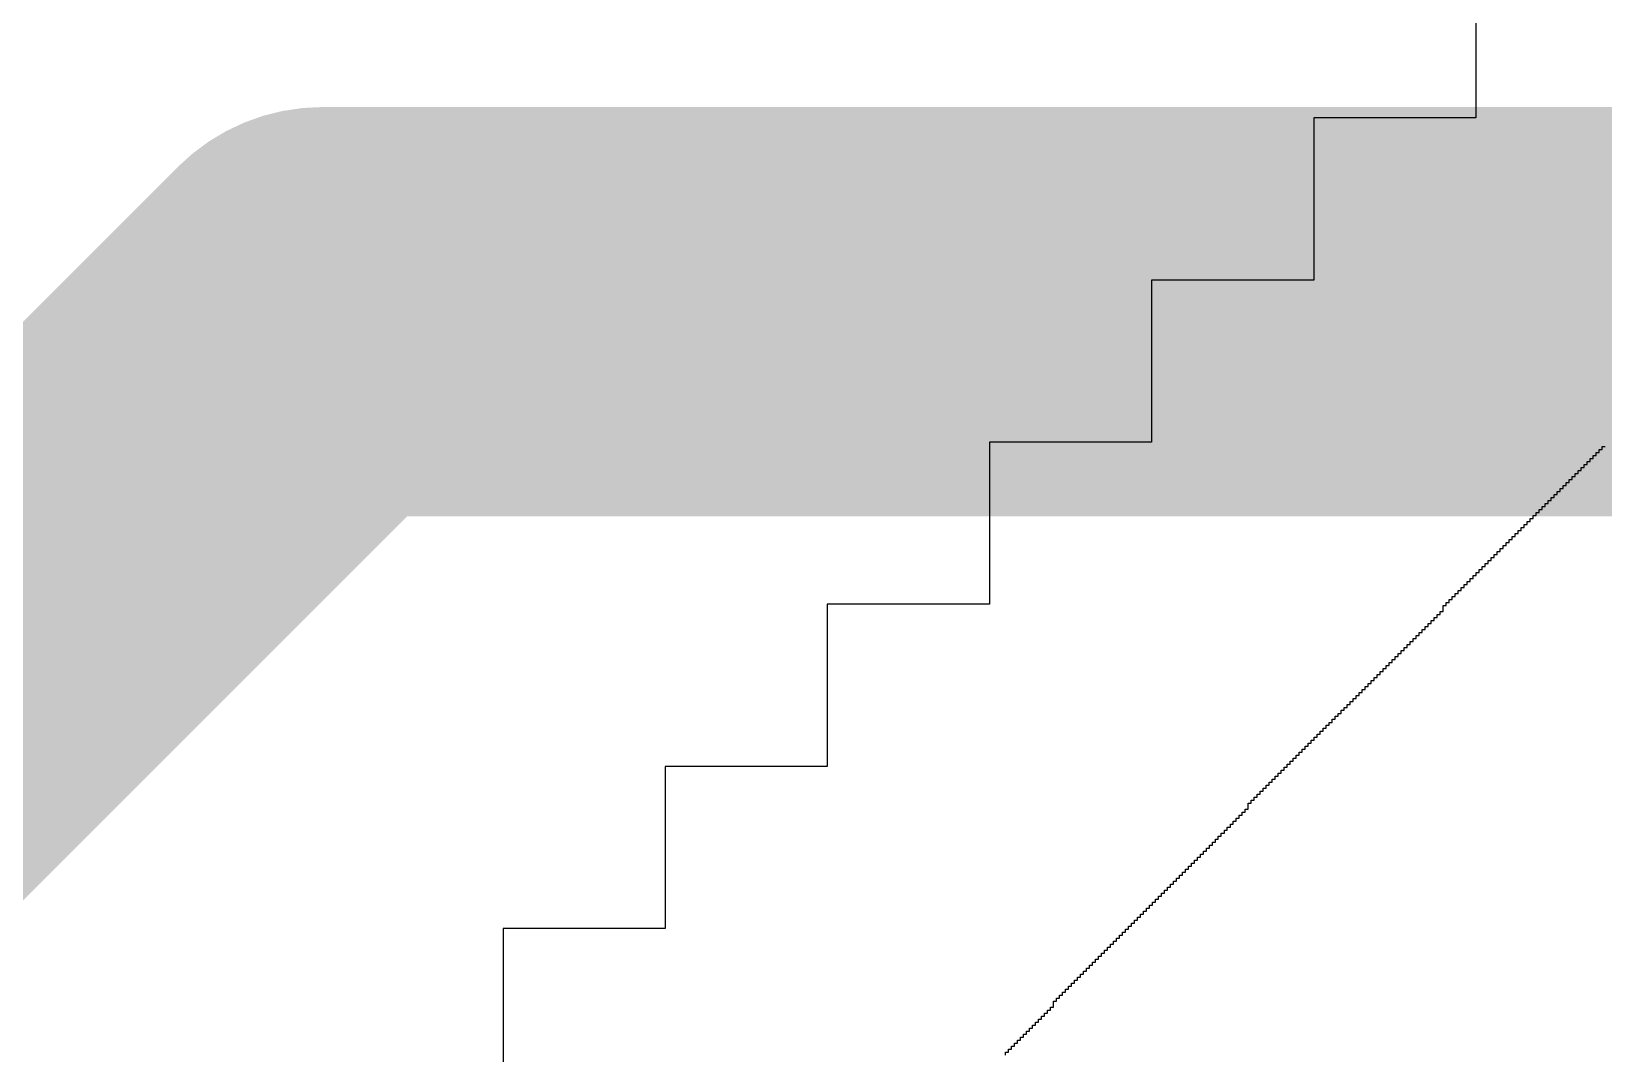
# Model space of a CAD drawing. Header units: inches. Extents: x 1.37 to 7.44, y 1.69 to 5.2.
# Drawn here: x 4.6845 to 4.745, y 5.0502 to 5.0895 of the extents above; entities that cross this region are included whole.
import ezdxf

# ---------------------------------------------------------------- set-up
doc = ezdxf.new("R2010")
doc.units = ezdxf.units.IN
doc.header["$MEASUREMENT"] = 0
for name, color, linetype in [('Bottom Layer', 5, 'Continuous'), ('Bottom Overlay', 54, 'Continuous'), ('Top Overlay', 2, 'Continuous')]:
    doc.layers.add(name, color=color, linetype=linetype)

msp = doc.modelspace()

# ---------------------------------------------------------------- linework, layer by layer
at = {"layer": 'Bottom Layer'}
for points in [[(4.606299, 4.98937, 0.015748, 0.015748, 0), (4.695669, 5.07874, 0.015748, 0.015748, 0)], [(4.695669, 5.07874, 0.015748, 0.015748, 0), (7.125984, 5.07874, 0.015748, 0.015748, 0)]]:
    msp.add_lwpolyline(points, format="xyseb", dxfattribs=at)
msp.add_lwpolyline([(4.691732, 5.07874, 0.007874, 0.007874, 1), (4.699606, 5.07874, 0.007874, 0.007874, 1)], format="xyseb", close=True, dxfattribs=at)
msp.add_lwpolyline([(4.691732, 5.07874, 0.007874, 0.007874, 1), (4.699606, 5.07874, 0.007874, 0.007874, 1)], format="xyseb", close=True, dxfattribs=at)
at = {"layer": 'Bottom Overlay'}
for p, q in [((4.740044, 5.092431), (4.740044, 5.086193)), ((4.740044, 5.086193), (4.733807, 5.086193)), ((4.733807, 5.086193), (4.733807, 5.079955)), ((4.733807, 5.079955), (4.727569, 5.079955)), ((4.727569, 5.079955), (4.727569, 5.073718)), ((4.727569, 5.073718), (4.721331, 5.073718)), ((4.721331, 5.073718), (4.721331, 5.06748)), ((4.721331, 5.06748), (4.715094, 5.06748)), ((4.715094, 5.06748), (4.715094, 5.061242)), ((4.715094, 5.061242), (4.708856, 5.061242)), ((4.708856, 5.061242), (4.708856, 5.055005)), ((4.708856, 5.055005), (4.702618, 5.055005)), ((4.702618, 5.055005), (4.702618, 5.048767))]:
    msp.add_line(p, q, dxfattribs=at)
at = {"layer": 'Top Overlay'}
for p, q in [((4.744441, 5.072973), (4.744441, 5.073088)), ((4.744441, 5.073088), (4.744556, 5.073088)), ((4.744556, 5.073088), (4.744556, 5.073204)), ((4.744556, 5.073204), (4.744671, 5.073204)), ((4.744671, 5.073204), (4.744671, 5.073319)), ((4.744671, 5.073319), (4.744787, 5.073319)), ((4.744787, 5.073319), (4.744787, 5.073435)), ((4.744787, 5.073435), (4.744902, 5.073435)), ((4.744902, 5.073435), (4.744902, 5.07355)), ((4.744902, 5.07355), (4.745017, 5.07355)), ((4.743864, 5.072396), (4.743864, 5.072512)), ((4.743864, 5.072512), (4.743979, 5.072512)), ((4.743979, 5.072512), (4.743979, 5.072627)), ((4.743979, 5.072627), (4.744095, 5.072627)), ((4.744095, 5.072627), (4.744095, 5.072742)), ((4.744095, 5.072742), (4.74421, 5.072742)), ((4.74421, 5.072742), (4.74421, 5.072858)), ((4.74421, 5.072858), (4.744325, 5.072858)), ((4.744325, 5.072858), (4.744325, 5.072973)), ((4.744325, 5.072973), (4.744441, 5.072973)), ((4.743287, 5.07182), (4.743287, 5.071935)), ((4.743287, 5.071935), (4.743403, 5.071935)), ((4.743403, 5.071935), (4.743403, 5.07205)), ((4.743403, 5.07205), (4.743518, 5.07205)), ((4.743518, 5.07205), (4.743518, 5.072166)), ((4.743518, 5.072166), (4.743633, 5.072166)), ((4.743633, 5.072166), (4.743633, 5.072281)), ((4.743633, 5.072281), (4.743748, 5.072281)), ((4.743748, 5.072281), (4.743748, 5.072396)), ((4.743748, 5.072396), (4.743864, 5.072396)), ((4.74271, 5.071243), (4.74271, 5.071358)), ((4.74271, 5.071358), (4.742826, 5.071358)), ((4.742826, 5.071358), (4.742826, 5.071474)), ((4.742826, 5.071474), (4.742941, 5.071474)), ((4.742941, 5.071474), (4.742941, 5.071589)), ((4.742941, 5.071589), (4.743056, 5.071589)), ((4.743056, 5.071589), (4.743056, 5.071704)), ((4.743056, 5.071704), (4.743172, 5.071704)), ((4.743172, 5.071704), (4.743172, 5.07182)), ((4.743172, 5.07182), (4.743287, 5.07182)), ((4.742018, 5.070551), (4.742018, 5.070666)), ((4.742018, 5.070666), (4.742134, 5.070666)), ((4.742134, 5.070666), (4.742134, 5.070782)), ((4.742134, 5.070782), (4.742249, 5.070782)), ((4.742249, 5.070782), (4.742249, 5.070897)), ((4.742249, 5.070897), (4.742364, 5.070897)), ((4.742364, 5.070897), (4.742364, 5.071012)), ((4.742364, 5.071012), (4.74248, 5.071012)), ((4.74248, 5.071012), (4.74248, 5.071128)), ((4.74248, 5.071128), (4.742595, 5.071128)), ((4.742595, 5.071128), (4.742595, 5.071243)), ((4.742595, 5.071243), (4.74271, 5.071243)), ((4.741442, 5.069974), (4.741442, 5.070089)), ((4.741442, 5.070089), (4.741557, 5.070089)), ((4.741557, 5.070089), (4.741557, 5.070205)), ((4.741557, 5.070205), (4.741672, 5.070205)), ((4.741672, 5.070205), (4.741672, 5.07032)), ((4.741672, 5.07032), (4.741788, 5.07032)), ((4.741788, 5.07032), (4.741788, 5.070436)), ((4.741788, 5.070436), (4.741903, 5.070436)), ((4.741903, 5.070436), (4.741903, 5.070551)), ((4.741903, 5.070551), (4.742018, 5.070551)), ((4.740865, 5.069398), (4.740865, 5.069513)), ((4.740865, 5.069513), (4.74098, 5.069513)), ((4.74098, 5.069513), (4.74098, 5.069628)), ((4.74098, 5.069628), (4.741096, 5.069628)), ((4.741096, 5.069628), (4.741096, 5.069744)), ((4.741096, 5.069744), (4.741211, 5.069744)), ((4.741211, 5.069744), (4.741211, 5.069859)), ((4.741211, 5.069859), (4.741326, 5.069859)), ((4.741326, 5.069859), (4.741326, 5.069974)), ((4.741326, 5.069974), (4.741442, 5.069974)), ((4.740288, 5.068821), (4.740288, 5.068936)), ((4.740288, 5.068936), (4.740404, 5.068936)), ((4.740404, 5.068936), (4.740404, 5.069051)), ((4.740404, 5.069051), (4.740519, 5.069051)), ((4.740519, 5.069051), (4.740519, 5.069167)), ((4.740519, 5.069167), (4.740634, 5.069167)), ((4.740634, 5.069167), (4.740634, 5.069282)), ((4.740634, 5.069282), (4.74075, 5.069282)), ((4.74075, 5.069282), (4.74075, 5.069398)), ((4.74075, 5.069398), (4.740865, 5.069398)), ((4.739596, 5.068129), (4.739596, 5.068244)), ((4.739596, 5.068244), (4.739712, 5.068244)), ((4.739712, 5.068244), (4.739712, 5.068359)), ((4.739712, 5.068359), (4.739827, 5.068359)), ((4.739827, 5.068475), (4.739942, 5.068475)), ((4.739827, 5.068359), (4.739827, 5.068475)), ((4.739942, 5.068475), (4.739942, 5.06859)), ((4.739942, 5.06859), (4.740058, 5.06859)), ((4.740058, 5.06859), (4.740058, 5.068705)), ((4.740058, 5.068705), (4.740173, 5.068705)), ((4.740173, 5.068705), (4.740173, 5.068821)), ((4.740173, 5.068821), (4.740288, 5.068821)), ((4.73902, 5.067552), (4.73902, 5.067667)), ((4.73902, 5.067667), (4.739135, 5.067667)), ((4.739135, 5.067667), (4.739135, 5.067783)), ((4.739135, 5.067783), (4.73925, 5.067783)), ((4.73925, 5.067783), (4.73925, 5.067898)), ((4.73925, 5.067898), (4.739365, 5.067898)), ((4.739365, 5.067898), (4.739365, 5.068013)), ((4.739365, 5.068013), (4.739481, 5.068013)), ((4.739481, 5.068013), (4.739481, 5.068129)), ((4.739481, 5.068129), (4.739596, 5.068129)), ((4.738558, 5.066975), (4.738558, 5.067091)), ((4.738558, 5.067091), (4.738673, 5.067091)), ((4.738673, 5.067091), (4.738673, 5.067206)), ((4.738673, 5.067206), (4.738789, 5.067206)), ((4.738789, 5.067206), (4.738789, 5.067437)), ((4.738789, 5.067437), (4.738904, 5.067437)), ((4.738904, 5.067437), (4.738904, 5.067552)), ((4.738904, 5.067552), (4.73902, 5.067552)), ((4.737981, 5.066399), (4.737981, 5.066514)), ((4.737981, 5.066514), (4.738097, 5.066514)), ((4.738097, 5.066514), (4.738097, 5.066629)), ((4.738097, 5.066629), (4.738212, 5.066629)), ((4.738212, 5.066629), (4.738212, 5.066745)), ((4.738212, 5.066745), (4.738327, 5.066745)), ((4.738327, 5.066745), (4.738327, 5.06686)), ((4.738327, 5.06686), (4.738443, 5.06686)), ((4.738443, 5.06686), (4.738443, 5.066975)), ((4.738443, 5.066975), (4.738558, 5.066975)), ((4.737289, 5.065707), (4.737289, 5.065822)), ((4.737289, 5.065822), (4.737405, 5.065822)), ((4.737405, 5.065822), (4.737405, 5.065937)), ((4.737405, 5.065937), (4.73752, 5.065937)), ((4.73752, 5.065937), (4.73752, 5.066053)), ((4.73752, 5.066053), (4.737635, 5.066053)), ((4.737635, 5.066053), (4.737635, 5.066168)), ((4.737635, 5.066168), (4.737751, 5.066168)), ((4.737751, 5.066168), (4.737751, 5.066283)), ((4.737751, 5.066283), (4.737866, 5.066283)), ((4.737866, 5.066283), (4.737866, 5.066399)), ((4.737866, 5.066399), (4.737981, 5.066399)), ((4.736713, 5.06513), (4.736713, 5.065245)), ((4.736713, 5.065245), (4.736828, 5.065245)), ((4.736828, 5.065245), (4.736828, 5.06536)), ((4.736828, 5.06536), (4.736943, 5.06536)), ((4.736943, 5.06536), (4.736943, 5.065476)), ((4.736943, 5.065476), (4.737059, 5.065476)), ((4.737059, 5.065476), (4.737059, 5.065591)), ((4.737059, 5.065591), (4.737174, 5.065591)), ((4.737174, 5.065591), (4.737174, 5.065707)), ((4.737174, 5.065707), (4.737289, 5.065707)), ((4.736136, 5.064553), (4.736136, 5.064668)), ((4.736136, 5.064668), (4.736251, 5.064668)), ((4.736251, 5.064668), (4.736251, 5.064784)), ((4.736251, 5.064784), (4.736367, 5.064784)), ((4.736367, 5.064784), (4.736367, 5.064899)), ((4.736367, 5.064899), (4.736482, 5.064899)), ((4.736482, 5.064899), (4.736482, 5.065015)), ((4.736482, 5.065015), (4.736597, 5.065015)), ((4.736597, 5.065015), (4.736597, 5.06513)), ((4.736597, 5.06513), (4.736713, 5.06513)), ((4.735559, 5.063976), (4.735559, 5.064092)), ((4.735559, 5.064092), (4.735675, 5.064092)), ((4.735675, 5.064092), (4.735675, 5.064207)), ((4.735675, 5.064207), (4.73579, 5.064207)), ((4.73579, 5.064207), (4.73579, 5.064322)), ((4.73579, 5.064322), (4.735905, 5.064322)), ((4.735905, 5.064322), (4.735905, 5.064438)), ((4.735905, 5.064438), (4.736021, 5.064438)), ((4.736021, 5.064438), (4.736021, 5.064553)), ((4.736021, 5.064553), (4.736136, 5.064553)), ((4.734867, 5.063284), (4.734867, 5.0634)), ((4.734867, 5.0634), (4.734983, 5.0634)), ((4.734983, 5.0634), (4.734983, 5.063515)), ((4.734983, 5.063515), (4.735098, 5.063515)), ((4.735098, 5.063515), (4.735098, 5.06363)), ((4.735098, 5.06363), (4.735213, 5.06363)), ((4.735213, 5.06363), (4.735213, 5.063746)), ((4.735213, 5.063746), (4.735329, 5.063746)), ((4.735329, 5.063746), (4.735329, 5.063861)), ((4.735329, 5.063861), (4.735444, 5.063861)), ((4.735444, 5.063861), (4.735444, 5.063976)), ((4.735444, 5.063976), (4.735559, 5.063976)), ((4.734291, 5.062708), (4.734291, 5.062823)), ((4.734291, 5.062823), (4.734406, 5.062823)), ((4.734406, 5.062823), (4.734406, 5.062938)), ((4.734406, 5.062938), (4.734521, 5.062938)), ((4.734521, 5.062938), (4.734521, 5.063054)), ((4.734521, 5.063054), (4.734636, 5.063054)), ((4.734636, 5.063054), (4.734636, 5.063169)), ((4.734636, 5.063169), (4.734752, 5.063169)), ((4.734752, 5.063169), (4.734752, 5.063284)), ((4.734752, 5.063284), (4.734867, 5.063284)), ((4.733714, 5.062131), (4.733714, 5.062246)), ((4.733714, 5.062246), (4.733829, 5.062246)), ((4.733829, 5.062246), (4.733829, 5.062362)), ((4.733829, 5.062362), (4.733944, 5.062362)), ((4.733944, 5.062362), (4.733944, 5.062477)), ((4.733944, 5.062477), (4.73406, 5.062477)), ((4.73406, 5.062477), (4.73406, 5.062592)), ((4.73406, 5.062592), (4.734175, 5.062592)), ((4.734175, 5.062592), (4.734175, 5.062708)), ((4.734175, 5.062708), (4.734291, 5.062708)), ((4.733137, 5.061554), (4.733137, 5.06167)), ((4.733137, 5.06167), (4.733252, 5.06167)), ((4.733252, 5.06167), (4.733252, 5.061785)), ((4.733252, 5.061785), (4.733368, 5.061785)), ((4.733368, 5.061785), (4.733368, 5.0619)), ((4.733368, 5.0619), (4.733483, 5.0619)), ((4.733483, 5.0619), (4.733483, 5.062016)), ((4.733483, 5.062016), (4.733598, 5.062016)), ((4.733598, 5.062016), (4.733598, 5.062131)), ((4.733598, 5.062131), (4.733714, 5.062131)), ((4.732445, 5.060862), (4.732445, 5.060977)), ((4.732445, 5.060977), (4.73256, 5.060977)), ((4.73256, 5.060977), (4.73256, 5.061093)), ((4.73256, 5.061093), (4.732676, 5.061093)), ((4.732676, 5.061093), (4.732676, 5.061208)), ((4.732676, 5.061208), (4.732791, 5.061208)), ((4.732791, 5.061208), (4.732791, 5.061324)), ((4.732791, 5.061324), (4.732906, 5.061324)), ((4.732906, 5.061324), (4.732906, 5.061439)), ((4.732906, 5.061439), (4.733022, 5.061439)), ((4.733022, 5.061439), (4.733022, 5.061554)), ((4.733022, 5.061554), (4.733137, 5.061554)), ((4.731868, 5.060285), (4.731868, 5.060401)), ((4.731868, 5.060401), (4.731984, 5.060401)), ((4.731984, 5.060401), (4.731984, 5.060516)), ((4.731984, 5.060516), (4.732099, 5.060516)), ((4.732099, 5.060516), (4.732099, 5.060632)), ((4.732099, 5.060632), (4.732214, 5.060632)), ((4.732214, 5.060632), (4.732214, 5.060747)), ((4.732214, 5.060747), (4.73233, 5.060747)), ((4.73233, 5.060747), (4.73233, 5.060862)), ((4.73233, 5.060862), (4.732445, 5.060862)), ((4.731292, 5.059593), (4.731292, 5.059824)), ((4.731292, 5.059824), (4.731407, 5.059824)), ((4.731407, 5.059824), (4.731407, 5.059939)), ((4.731407, 5.059939), (4.731522, 5.059939)), ((4.731522, 5.059939), (4.731522, 5.060055)), ((4.731522, 5.060055), (4.731638, 5.060055)), ((4.731638, 5.060055), (4.731638, 5.06017)), ((4.731638, 5.06017), (4.731753, 5.06017)), ((4.731753, 5.06017), (4.731753, 5.060285)), ((4.731753, 5.060285), (4.731868, 5.060285)), ((4.73083, 5.059132), (4.73083, 5.059247)), ((4.73083, 5.059247), (4.730946, 5.059247)), ((4.730946, 5.059247), (4.730946, 5.059363)), ((4.730946, 5.059363), (4.731061, 5.059363)), ((4.731061, 5.059363), (4.731061, 5.059478)), ((4.731061, 5.059478), (4.731176, 5.059478)), ((4.731176, 5.059478), (4.731176, 5.059593)), ((4.731176, 5.059593), (4.731292, 5.059593)), ((4.730138, 5.05844), (4.730138, 5.058555)), ((4.730138, 5.058555), (4.730253, 5.058555)), ((4.730253, 5.058555), (4.730253, 5.058671)), ((4.730253, 5.058671), (4.730369, 5.058671)), ((4.730369, 5.058671), (4.730369, 5.058786)), ((4.730369, 5.058786), (4.730484, 5.058786)), ((4.730484, 5.058786), (4.730484, 5.058901)), ((4.730484, 5.058901), (4.7306, 5.058901)), ((4.7306, 5.058901), (4.7306, 5.059017)), ((4.7306, 5.059017), (4.730715, 5.059017)), ((4.730715, 5.059017), (4.730715, 5.059132)), ((4.730715, 5.059132), (4.73083, 5.059132)), ((4.729561, 5.057863), (4.729561, 5.057979)), ((4.729561, 5.057979), (4.729677, 5.057979)), ((4.729677, 5.057979), (4.729677, 5.058094)), ((4.729677, 5.058094), (4.729792, 5.058094)), ((4.729792, 5.058094), (4.729792, 5.058209)), ((4.729792, 5.058209), (4.729908, 5.058209)), ((4.729908, 5.058209), (4.729908, 5.058325)), ((4.729908, 5.058325), (4.730023, 5.058325)), ((4.730023, 5.058325), (4.730023, 5.05844)), ((4.730023, 5.05844), (4.730138, 5.05844)), ((4.728985, 5.057287), (4.728985, 5.057402)), ((4.728985, 5.057402), (4.7291, 5.057402)), ((4.7291, 5.057402), (4.7291, 5.057517)), ((4.7291, 5.057517), (4.729215, 5.057517)), ((4.729215, 5.057517), (4.729215, 5.057633)), ((4.729215, 5.057633), (4.729331, 5.057633)), ((4.729331, 5.057633), (4.729331, 5.057748)), ((4.729331, 5.057748), (4.729446, 5.057748)), ((4.729446, 5.057748), (4.729446, 5.057863)), ((4.729446, 5.057863), (4.729561, 5.057863)), ((4.728408, 5.05671), (4.728408, 5.056825)), ((4.728408, 5.056825), (4.728523, 5.056825)), ((4.728523, 5.056825), (4.728523, 5.05694)), ((4.728523, 5.05694), (4.728639, 5.05694)), ((4.728639, 5.05694), (4.728639, 5.057056)), ((4.728639, 5.057056), (4.728754, 5.057056)), ((4.728754, 5.057056), (4.728754, 5.057171)), ((4.728754, 5.057171), (4.728869, 5.057171)), ((4.728869, 5.057171), (4.728869, 5.057287)), ((4.728869, 5.057287), (4.728985, 5.057287)), ((4.727716, 5.056018), (4.727716, 5.056133)), ((4.727716, 5.056133), (4.727831, 5.056133)), ((4.727831, 5.056133), (4.727831, 5.056248)), ((4.727831, 5.056248), (4.727947, 5.056248)), ((4.727947, 5.056248), (4.727947, 5.056364)), ((4.727947, 5.056364), (4.728062, 5.056364)), ((4.728062, 5.056364), (4.728062, 5.056479)), ((4.728062, 5.056479), (4.728177, 5.056479)), ((4.728177, 5.056479), (4.728177, 5.056595)), ((4.728177, 5.056595), (4.728293, 5.056595)), ((4.728293, 5.056595), (4.728293, 5.05671)), ((4.728293, 5.05671), (4.728408, 5.05671)), ((4.727139, 5.055441), (4.727139, 5.055556)), ((4.727139, 5.055556), (4.727255, 5.055556)), ((4.727255, 5.055556), (4.727255, 5.055672)), ((4.727255, 5.055672), (4.72737, 5.055672)), ((4.72737, 5.055672), (4.72737, 5.055787)), ((4.72737, 5.055787), (4.727485, 5.055787)), ((4.727485, 5.055787), (4.727485, 5.055903)), ((4.727485, 5.055903), (4.727601, 5.055903)), ((4.727601, 5.055903), (4.727601, 5.056018)), ((4.727601, 5.056018), (4.727716, 5.056018)), ((4.726563, 5.054864), (4.726563, 5.05498)), ((4.726563, 5.05498), (4.726678, 5.05498)), ((4.726678, 5.05498), (4.726678, 5.055095)), ((4.726678, 5.055095), (4.726793, 5.055095)), ((4.726793, 5.055095), (4.726793, 5.05521)), ((4.726793, 5.05521), (4.726909, 5.05521)), ((4.726909, 5.05521), (4.726909, 5.055326)), ((4.726909, 5.055326), (4.727024, 5.055326)), ((4.727024, 5.055326), (4.727024, 5.055441)), ((4.727024, 5.055441), (4.727139, 5.055441)), ((4.725986, 5.054288), (4.725986, 5.054403)), ((4.725986, 5.054403), (4.726101, 5.054403)), ((4.726101, 5.054403), (4.726101, 5.054518)), ((4.726101, 5.054518), (4.726216, 5.054518)), ((4.726216, 5.054518), (4.726216, 5.054634)), ((4.726216, 5.054634), (4.726332, 5.054634)), ((4.726332, 5.054634), (4.726332, 5.054749)), ((4.726332, 5.054749), (4.726447, 5.054749)), ((4.726447, 5.054749), (4.726447, 5.054864)), ((4.726447, 5.054864), (4.726563, 5.054864)), ((4.725294, 5.053596), (4.725294, 5.053711)), ((4.725294, 5.053711), (4.725409, 5.053711)), ((4.725409, 5.053711), (4.725409, 5.053826)), ((4.725409, 5.053826), (4.725524, 5.053826)), ((4.725524, 5.053826), (4.725524, 5.053942)), ((4.725524, 5.053942), (4.72564, 5.053942)), ((4.72564, 5.053942), (4.72564, 5.054057)), ((4.72564, 5.054057), (4.725755, 5.054057)), ((4.725755, 5.054057), (4.725755, 5.054172)), ((4.725755, 5.054172), (4.725871, 5.054172)), ((4.725871, 5.054172), (4.725871, 5.054288)), ((4.725871, 5.054288), (4.725986, 5.054288)), ((4.724717, 5.053019), (4.724717, 5.053134)), ((4.724717, 5.053134), (4.724832, 5.053134)), ((4.724832, 5.053134), (4.724832, 5.05325)), ((4.724832, 5.05325), (4.724948, 5.05325)), ((4.724948, 5.05325), (4.724948, 5.053365)), ((4.724948, 5.053365), (4.725063, 5.053365)), ((4.725063, 5.053365), (4.725063, 5.05348)), ((4.725063, 5.05348), (4.725178, 5.05348)), ((4.725178, 5.05348), (4.725178, 5.053596)), ((4.725178, 5.053596), (4.725294, 5.053596)), ((4.72414, 5.052442), (4.72414, 5.052557)), ((4.72414, 5.052557), (4.724256, 5.052557)), ((4.724256, 5.052557), (4.724256, 5.052673)), ((4.724256, 5.052673), (4.724371, 5.052673)), ((4.724371, 5.052673), (4.724371, 5.052788)), ((4.724371, 5.052788), (4.724486, 5.052788)), ((4.724486, 5.052788), (4.724486, 5.052904)), ((4.724486, 5.052904), (4.724602, 5.052904)), ((4.724602, 5.052904), (4.724602, 5.053019)), ((4.724602, 5.053019), (4.724717, 5.053019)), ((4.723679, 5.051865), (4.723679, 5.051981)), ((4.723679, 5.051981), (4.723794, 5.051981)), ((4.723794, 5.051981), (4.723794, 5.052212)), ((4.723794, 5.052212), (4.72391, 5.052212)), ((4.72391, 5.052212), (4.72391, 5.052327)), ((4.72391, 5.052327), (4.724025, 5.052327)), ((4.724025, 5.052327), (4.724025, 5.052442)), ((4.724025, 5.052442), (4.72414, 5.052442)), ((4.723102, 5.051289), (4.723102, 5.051404)), ((4.723102, 5.051404), (4.723218, 5.051404)), ((4.723218, 5.051404), (4.723218, 5.05152)), ((4.723218, 5.05152), (4.723333, 5.05152)), ((4.723333, 5.05152), (4.723333, 5.051635)), ((4.723333, 5.051635), (4.723448, 5.051635)), ((4.723448, 5.051635), (4.723448, 5.05175)), ((4.723448, 5.05175), (4.723564, 5.05175)), ((4.723564, 5.05175), (4.723564, 5.051865)), ((4.723564, 5.051865), (4.723679, 5.051865)), ((4.72241, 5.050597), (4.72241, 5.050712)), ((4.72241, 5.050712), (4.722526, 5.050712)), ((4.722526, 5.050712), (4.722526, 5.050827)), ((4.722526, 5.050827), (4.722641, 5.050827)), ((4.722641, 5.050827), (4.722641, 5.050943)), ((4.722641, 5.050943), (4.722756, 5.050943)), ((4.722756, 5.050943), (4.722756, 5.051058)), ((4.722756, 5.051058), (4.722872, 5.051058)), ((4.722872, 5.051058), (4.722872, 5.051173)), ((4.722872, 5.051173), (4.722987, 5.051173)), ((4.722987, 5.051173), (4.722987, 5.051289)), ((4.722987, 5.051289), (4.723102, 5.051289)), ((4.721949, 5.050135), (4.721949, 5.050251)), ((4.721949, 5.050251), (4.722064, 5.050251)), ((4.722064, 5.050251), (4.722064, 5.050366)), ((4.722064, 5.050366), (4.72218, 5.050366)), ((4.72218, 5.050366), (4.72218, 5.050481)), ((4.72218, 5.050481), (4.722295, 5.050481)), ((4.722295, 5.050481), (4.722295, 5.050597)), ((4.722295, 5.050597), (4.72241, 5.050597))]:
    msp.add_line(p, q, dxfattribs=at)

doc.saveas('drawing.dxf')
